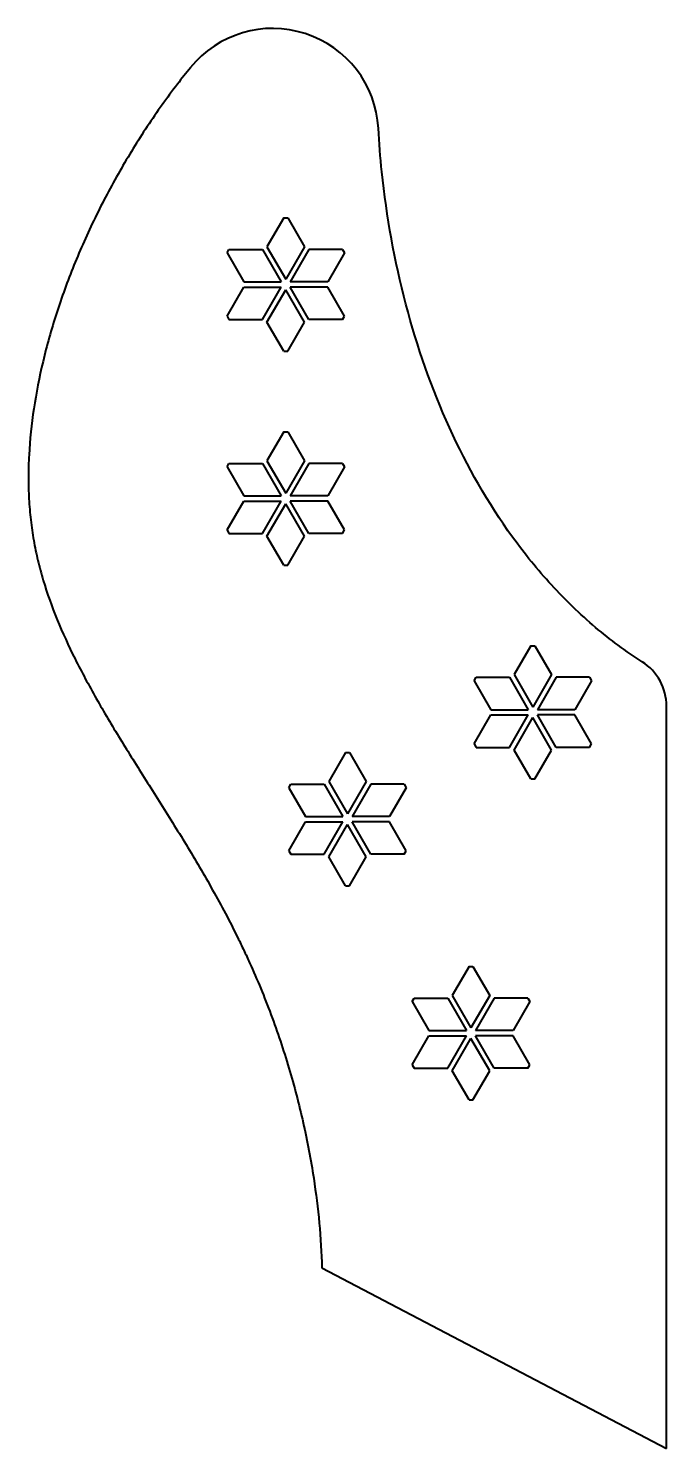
# Model space of a CAD drawing. Header units: millimetres. Extents: x -251 to -130, y 138 to 406.
import ezdxf

# ---------------------------------------------------------------- set-up
doc = ezdxf.new("R2010")
doc.units = ezdxf.units.MM
doc.layers.add('Visible', color=7, linetype='Continuous', lineweight=40)

msp = doc.modelspace()

# ---------------------------------------------------------------- linework, layer by layer
at = {"layer": 'Visible'}
for p, q in [((-202.32, 370.34), (-205.48, 364.88)), ((-202.32, 370.34), (-201.57, 370.34)), ((-201.57, 370.34), (-198.41, 364.88)), ((-213.03, 363.72), (-212.66, 364.38)), ((-213.03, 363.72), (-209.88, 358.26)), ((-212.66, 364.38), (-206.34, 364.38)), ((-206.34, 364.38), (-202.81, 358.26)), ((-205.48, 364.88), (-201.95, 358.76)), ((-198.41, 364.88), (-201.95, 358.76)), ((-197.55, 364.38), (-201.08, 358.26)), ((-191.23, 364.38), (-197.55, 364.38)), ((-190.86, 363.72), (-194.01, 358.26)), ((-191.23, 364.38), (-190.86, 363.72)), ((-213.03, 351.79), (-209.88, 357.26)), ((-209.88, 358.26), (-202.81, 358.26)), ((-209.88, 357.26), (-202.81, 357.26)), ((-206.34, 351.14), (-202.81, 357.26)), ((-194.01, 358.26), (-201.08, 358.26)), ((-197.55, 351.14), (-201.08, 357.26)), ((-194.01, 357.26), (-201.08, 357.26)), ((-190.86, 351.79), (-194.01, 357.26)), ((-205.48, 350.64), (-201.95, 356.76)), ((-198.41, 350.64), (-201.95, 356.76)), ((-213.03, 351.79), (-212.66, 351.14)), ((-191.23, 351.14), (-190.86, 351.79)), ((-212.66, 351.14), (-206.34, 351.14)), ((-202.32, 345.17), (-205.48, 350.64)), ((-201.57, 345.17), (-198.41, 350.64)), ((-191.23, 351.14), (-197.55, 351.14)), ((-202.32, 345.17), (-201.57, 345.17)), ((-202.32, 329.93), (-205.48, 324.46)), ((-202.32, 329.93), (-201.57, 329.93)), ((-201.57, 329.93), (-198.41, 324.46)), ((-213.03, 323.31), (-212.66, 323.96)), ((-213.03, 323.31), (-209.88, 317.84)), ((-212.66, 323.96), (-206.34, 323.96)), ((-206.34, 323.96), (-202.81, 317.84)), ((-205.48, 324.46), (-201.95, 318.34)), ((-198.41, 324.46), (-201.95, 318.34)), ((-197.55, 323.96), (-201.08, 317.84)), ((-191.23, 323.96), (-197.55, 323.96)), ((-190.86, 323.31), (-194.01, 317.84)), ((-191.23, 323.96), (-190.86, 323.31)), ((-213.03, 311.38), (-209.88, 316.84)), ((-209.88, 317.84), (-202.81, 317.84)), ((-209.88, 316.84), (-202.81, 316.84)), ((-206.34, 310.72), (-202.81, 316.84)), ((-194.01, 317.84), (-201.08, 317.84)), ((-197.55, 310.72), (-201.08, 316.84)), ((-194.01, 316.84), (-201.08, 316.84)), ((-190.86, 311.38), (-194.01, 316.84)), ((-205.48, 310.22), (-201.95, 316.34)), ((-198.41, 310.22), (-201.95, 316.34)), ((-213.03, 311.38), (-212.66, 310.72)), ((-191.23, 310.72), (-190.86, 311.38)), ((-212.66, 310.72), (-206.34, 310.72)), ((-202.32, 304.76), (-205.48, 310.22)), ((-201.57, 304.76), (-198.41, 310.22)), ((-191.23, 310.72), (-197.55, 310.72)), ((-202.32, 304.76), (-201.57, 304.76)), ((-155.66, 289.52), (-158.81, 284.05)), ((-155.66, 289.52), (-154.9, 289.52)), ((-154.9, 289.52), (-151.75, 284.05)), ((-166.37, 282.9), (-165.99, 283.55)), ((-166.37, 282.9), (-163.21, 277.43)), ((-165.99, 283.55), (-159.68, 283.55)), ((-159.68, 283.55), (-156.14, 277.43)), ((-158.81, 284.05), (-155.28, 277.93)), ((-151.75, 284.05), (-155.28, 277.93)), ((-150.88, 283.55), (-154.41, 277.43)), ((-144.57, 283.55), (-150.88, 283.55)), ((-144.19, 282.9), (-147.35, 277.43)), ((-144.57, 283.55), (-144.19, 282.9)), ((-166.37, 270.96), (-163.21, 276.43)), ((-163.21, 277.43), (-156.14, 277.43)), ((-163.21, 276.43), (-156.14, 276.43)), ((-159.68, 270.31), (-156.14, 276.43)), ((-147.35, 277.43), (-154.41, 277.43)), ((-150.88, 270.31), (-154.41, 276.43)), ((-147.35, 276.43), (-154.41, 276.43)), ((-144.19, 270.96), (-147.35, 276.43)), ((-130, 137.82), (-130, 278.06)), ((-158.81, 269.81), (-155.28, 275.93)), ((-151.75, 269.81), (-155.28, 275.93)), ((-190.66, 269.31), (-193.81, 263.84)), ((-190.66, 269.31), (-189.9, 269.31)), ((-189.9, 269.31), (-186.75, 263.84)), ((-166.37, 270.96), (-165.99, 270.31)), ((-165.99, 270.31), (-159.68, 270.31)), ((-155.66, 264.34), (-158.81, 269.81)), ((-154.9, 264.34), (-151.75, 269.81)), ((-144.57, 270.31), (-150.88, 270.31)), ((-144.57, 270.31), (-144.19, 270.96)), ((-201.37, 262.69), (-200.99, 263.34)), ((-200.99, 263.34), (-194.68, 263.34)), ((-194.68, 263.34), (-191.14, 257.22)), ((-193.81, 263.84), (-190.28, 257.72)), ((-186.75, 263.84), (-190.28, 257.72)), ((-185.88, 263.34), (-189.41, 257.22)), ((-179.57, 263.34), (-185.88, 263.34)), ((-179.57, 263.34), (-179.19, 262.69)), ((-155.66, 264.34), (-154.9, 264.34)), ((-201.37, 262.69), (-198.21, 257.22)), ((-179.19, 262.69), (-182.35, 257.22)), ((-201.37, 250.75), (-198.21, 256.22)), ((-198.21, 257.22), (-191.14, 257.22)), ((-198.21, 256.22), (-191.14, 256.22)), ((-194.68, 250.1), (-191.14, 256.22)), ((-193.81, 249.6), (-190.28, 255.72)), ((-186.75, 249.6), (-190.28, 255.72)), ((-182.35, 257.22), (-189.41, 257.22)), ((-185.88, 250.1), (-189.41, 256.22)), ((-182.35, 256.22), (-189.41, 256.22)), ((-179.19, 250.75), (-182.35, 256.22)), ((-201.37, 250.75), (-200.99, 250.1)), ((-200.99, 250.1), (-194.68, 250.1)), ((-190.66, 244.13), (-193.81, 249.6)), ((-189.9, 244.13), (-186.75, 249.6)), ((-179.57, 250.1), (-185.88, 250.1)), ((-179.57, 250.1), (-179.19, 250.75)), ((-190.66, 244.13), (-189.9, 244.13)), ((-167.32, 228.89), (-170.48, 223.43)), ((-167.32, 228.89), (-166.57, 228.89)), ((-166.57, 228.89), (-163.41, 223.43)), ((-178.03, 222.27), (-177.66, 222.93)), ((-177.66, 222.93), (-171.34, 222.93)), ((-171.34, 222.93), (-167.81, 216.81)), ((-170.48, 223.43), (-166.95, 217.31)), ((-163.41, 223.43), (-166.95, 217.31)), ((-162.55, 222.93), (-166.08, 216.81)), ((-156.23, 222.93), (-162.55, 222.93)), ((-156.23, 222.93), (-155.86, 222.27)), ((-178.03, 222.27), (-174.88, 216.81)), ((-155.86, 222.27), (-159.01, 216.81)), ((-178.03, 210.34), (-174.88, 215.81)), ((-174.88, 216.81), (-167.81, 216.81)), ((-174.88, 215.81), (-167.81, 215.81)), ((-171.34, 209.69), (-167.81, 215.81)), ((-170.48, 209.19), (-166.95, 215.31)), ((-163.41, 209.19), (-166.95, 215.31)), ((-159.01, 216.81), (-166.08, 216.81)), ((-162.55, 209.69), (-166.08, 215.81)), ((-159.01, 215.81), (-166.08, 215.81)), ((-155.86, 210.34), (-159.01, 215.81)), ((-178.03, 210.34), (-177.66, 209.69)), ((-177.66, 209.69), (-171.34, 209.69)), ((-156.23, 209.69), (-162.55, 209.69)), ((-156.23, 209.69), (-155.86, 210.34)), ((-167.32, 203.72), (-170.48, 209.19)), ((-166.57, 203.72), (-163.41, 209.19)), ((-167.32, 203.72), (-166.57, 203.72)), ((-195.09, 171.99), (-130, 137.82))]:
    msp.add_line(p, q, dxfattribs=at)
for centre, radius, start, end in [((-204.41, 386.14), 20, 3.218, 141.0226), ((-140, 278.06), 10, 0, 57.4826)]:
    msp.add_arc(centre, radius, start, end, dxfattribs=at)
for points, knots in [([(-219.95, 398.72), (-220.78, 397.71), (-223.6, 394.12), (-228.18, 387.68), (-233.39, 379.21), (-238.04, 370.42), (-242.05, 361.41), (-245.36, 352.3), (-247.92, 343.2), (-249.67, 334.24), (-250.42, 326.98), (-250.58, 321.36), (-250.47, 317.25), (-250.2, 313.92), (-249.86, 311.33), (-249.45, 308.77), (-248.79, 305.61), (-247.44, 300.61), (-245.23, 294.43), (-241.83, 287.02), (-237.8, 279.55), (-233.27, 271.95), (-228.39, 264.17), (-223.31, 256.14), (-219.06, 249.17), (-215.74, 243.38), (-213.31, 238.92), (-211.36, 235.1), (-209.85, 231.98), (-208.38, 228.81), (-206.64, 224.77), (-204.7, 219.83), (-202.93, 214.82), (-200.78, 208.03), (-198.52, 199.41), (-196.13, 186.8), (-195.26, 177.61), (-195.09, 171.99)], [0.1499034, 0.1499034, 0.1499034, 0.1499034, 0.15625, 0.171875, 0.1875, 0.203125, 0.21875, 0.234375, 0.25, 0.265625, 0.28125, 0.2890625, 0.296875, 0.3046875, 0.3085938, 0.3125, 0.3203125, 0.328125, 0.34375, 0.359375, 0.375, 0.390625, 0.40625, 0.421875, 0.4375, 0.4453125, 0.453125, 0.4609375, 0.4648438, 0.46875, 0.4765625, 0.484375, 0.4921875, 0.5, 0.515625, 0.53125, 0.5562742, 0.5562742, 0.5562742, 0.5562742]), ([(-134.62, 286.49), (-137.7, 288.45), (-143.72, 292.91), (-151.9, 300.81), (-161.71, 312.92), (-171.63, 330.31), (-179.86, 353.77), (-183.38, 373.22), (-184.28, 384.52), (-184.44, 387.27)], [0.0654509, 0.0654509, 0.0654509, 0.0654509, 0.125, 0.1875, 0.25, 0.375, 0.5, 0.625, 0.6649525, 0.6649525, 0.6649525, 0.6649525])]:
    msp.add_open_spline(points, degree=3, knots=knots, dxfattribs=at)

doc.saveas('drawing.dxf')
